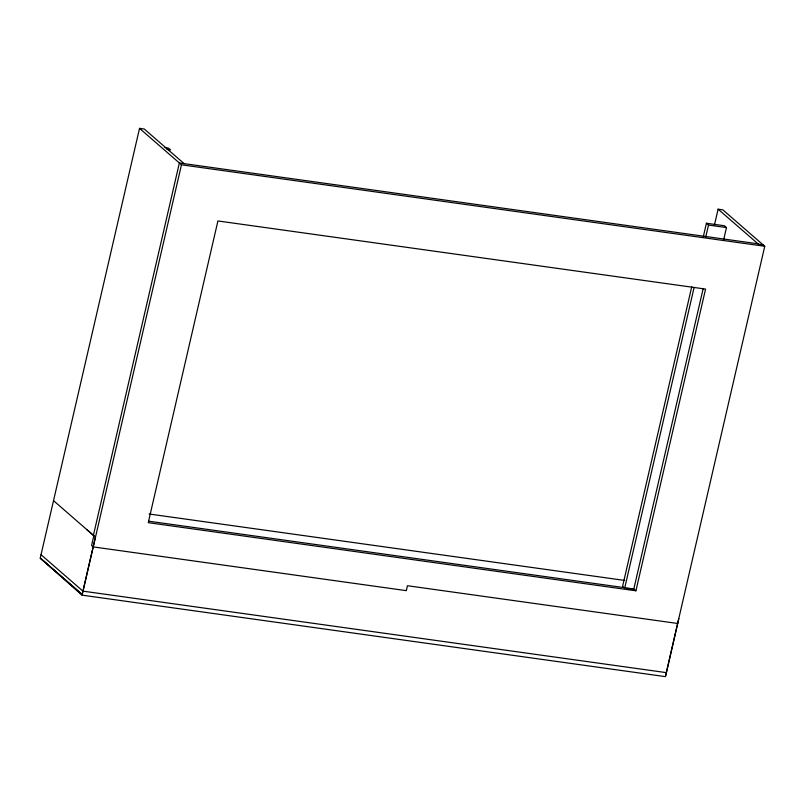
<?xml version="1.0" encoding="UTF-8"?>
<svg xmlns="http://www.w3.org/2000/svg" width="805" height="805" viewBox="0 0 805 805"><rect width="100%" height="100%" fill="white"/><g stroke="black" fill="none" stroke-linecap="round" stroke-linejoin="round"><path stroke-width="1.21" d="M184.124 163.636L144.286 129.031L139.527 128.367L40.25 558.106L81.979 595.137L665.373 676.633L764.75 246.28L722.86 209.853L718.1 209.189L714.427 225.108M93.42 535.255L179.364 162.972L139.527 128.367M93.843 535.627L91.569 545.458L93.249 546.907L406.324 590.649L407.461 585.728L677.669 623.473M86.739 529.469L95.403 537.066L82.472 593.033M758.008 243.804L179.364 162.972L181.467 164.794L82.251 594.543L40.25 558.106L82.13 594.523L81.979 595.137M691.737 286.801L622.607 586.251L624.7 588.073L694.121 287.405M703.308 236.69L706.408 223.247L724.359 225.752L726.462 227.574L723.645 239.799M705.693 237.294L708.511 225.068L706.408 223.247M635.92 590.79L148.261 522.666L217.914 220.952L705.572 289.075L635.92 590.79L633.817 588.968L703.198 288.472M665.654 676.039L678.806 618.562M164.894 147.597L168.487 148.1L170.58 149.921L166.997 149.418M708.511 225.068L726.462 227.574M763.19 244.841L758.441 244.177L718.1 209.189M181.467 164.794L764.75 246.28M149.146 514.003L624.69 580.435M148.643 521.187L633.817 588.968M627.095 588.415L634.28 589.411M95.403 537.066L53.512 500.64M666.429 672.648L82.925 591.142L41.035 554.715"/></g></svg>
